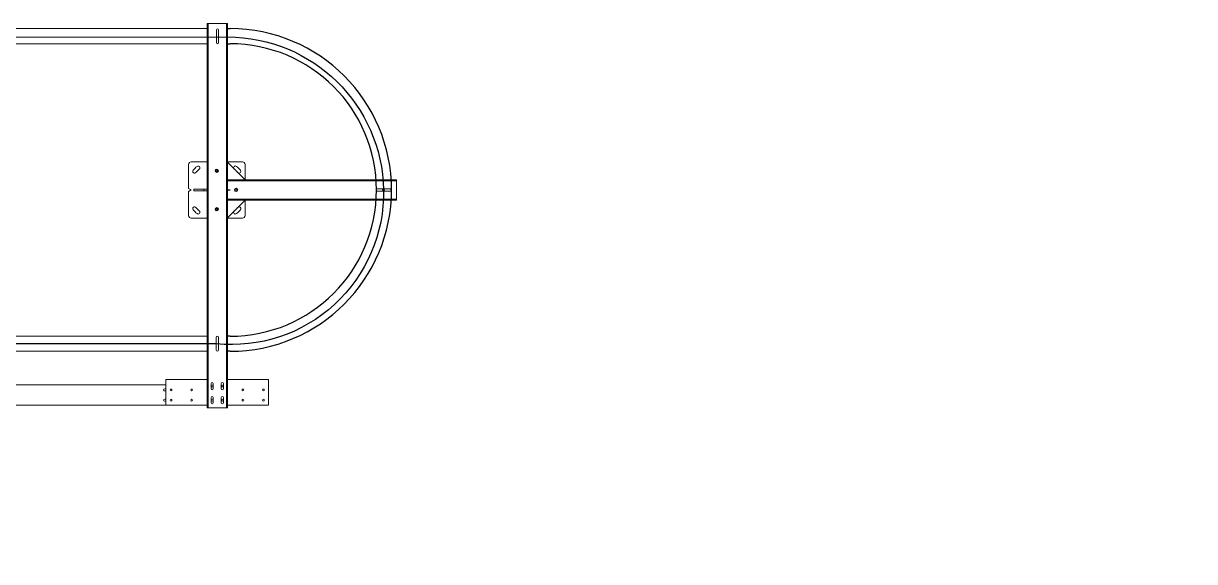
# Model space of a CAD drawing. Header units: inches. Extents: x -26985 to 86262, y -10753 to 149570.
# Drawn here: x 5289 to 9855, y 132833 to 134933 of the extents above; entities that cross this region are included whole.
import ezdxf

# ---------------------------------------------------------------- set-up
doc = ezdxf.new("R2010")
doc.units = ezdxf.units.IN
doc.header["$MEASUREMENT"] = 0
doc.linetypes.add('CENTER2', pattern=[1.125, 0.75, -0.125, 0.125, -0.125])
doc.layers.add('DUCT-回风中心线', color=5, linetype='CENTER2')

msp = doc.modelspace()

# ---------------------------------------------------------------- linework, layer by layer
at = {"color": 0, "linetype": 'Continuous', "lineweight": 0}
for p, q in [((6009.2, 134933.3), (6005.2, 134933.3)), ((6005.2, 134933.3), (6005.2, 133433.3)), ((6009.2, 134933.3), (6081.9, 134933.3)), ((6009.2, 133433.3), (6009.2, 134933.3)), ((6081.2, 134933.3), (6081.2, 133433.3)), ((6085.2, 134933.3), (6081.2, 134933.3)), ((6085.2, 133433.3), (6085.2, 134933.3)), ((3085.2, 134912.8), (6005.2, 134912.8)), ((6041.6, 134908.3), (6041.6, 134858.3)), ((6050.1, 134858.3), (6050.1, 134908.3)), ((3085.2, 134853.8), (6005.2, 134853.8)), ((5933.4, 134383.3), (5933.4, 134289.1)), ((6003.4, 134393.3), (5943.4, 134393.3)), ((6143.4, 134393.3), (6083.4, 134393.3)), ((6086.3, 134390.4), (6153.4, 134323.3)), ((6153.4, 134319.3), (6153.4, 134383.3)), ((6040.4, 134356.6), (6040.4, 134360)), ((6046.4, 134356.6), (6046.4, 134360)), ((5933.4, 134289.1), (5943.4, 134283.3)), ((5993.4, 134286.3), (5953.4, 134286.3)), ((5953.4, 134286.3), (5953.4, 134280.3)), ((6003.4, 134286.3), (5993.4, 134286.3)), ((5993.4, 134286.3), (5993.4, 134280.3)), ((6743.4, 134323.3), (6083.4, 134323.3)), ((6083.4, 134319.3), (6743.4, 134319.3)), ((6114.1, 134286.3), (6122.6, 134286.3)), ((6718.4, 134287.6), (6668.4, 134287.6)), ((6743.4, 134323.3), (6743.4, 134319.3)), ((6743.4, 134319.3), (6743.4, 134247.3)), ((5943.4, 134283.3), (5933.4, 134277.5)), ((5933.4, 134277.5), (5933.4, 134183.3)), ((5993.4, 134280.3), (5953.4, 134280.3)), ((6003.4, 134280.3), (5993.4, 134280.3)), ((6083.4, 134247.3), (6743.4, 134247.3)), ((6743.4, 134243.3), (6083.4, 134243.3)), ((6085.2, 134283.3), (6085.2, 134083.3)), ((6153.4, 134243.3), (6086.3, 134176.2)), ((6114.1, 134280.3), (6122.6, 134280.3)), ((6153.4, 134183.3), (6153.4, 134243.3)), ((6718.4, 134279.1), (6668.4, 134279.1)), ((6743.4, 134243.3), (6743.4, 134247.3)), ((6040.4, 134210), (6040.4, 134206.6)), ((6046.4, 134210), (6046.4, 134206.6)), ((5943.4, 134173.3), (6003.4, 134173.3)), ((6083.4, 134173.3), (6143.4, 134173.3)), ((3085.2, 133712.8), (6005.2, 133712.8)), ((6040.9, 133708.3), (6040.9, 133658.3)), ((6049.4, 133658.3), (6049.4, 133708.3)), ((3085.2, 133653.8), (6005.2, 133653.8)), ((3245.2, 133523.3), (5845.2, 133523.3)), ((5845.2, 133543.3), (6005.2, 133543.3)), ((5845.2, 133543.3), (5845.2, 133443.3)), ((6020.9, 133508.3), (6020.9, 133528.3)), ((6029.4, 133528.3), (6029.4, 133508.3)), ((6060.9, 133528.3), (6060.9, 133508.3)), ((6069.4, 133508.3), (6069.4, 133528.3)), ((6085.2, 133543.3), (6245.2, 133543.3)), ((6245.2, 133543.3), (6245.2, 133443.3)), ((5845.2, 133507.6), (5840.2, 133507.6)), ((5840.2, 133499.1), (5845.2, 133499.1)), ((5845.2, 133467.6), (5840.2, 133467.6)), ((6020.9, 133453.3), (6020.9, 133473.3)), ((6029.4, 133473.3), (6029.4, 133453.3)), ((6060.9, 133453.3), (6060.9, 133473.3)), ((6069.4, 133473.3), (6069.4, 133453.3)), ((4605.2, 133443.3), (5845.2, 133443.3)), ((5840.2, 133459.1), (5845.2, 133459.1)), ((6005.2, 133443.3), (5845.2, 133443.3)), ((6009.2, 133433.3), (6005.2, 133433.3)), ((6081.2, 133433.3), (6009.2, 133433.3)), ((6085.2, 133433.3), (6081.2, 133433.3)), ((6245.2, 133443.3), (6085.2, 133443.3))]:
    msp.add_line(p, q, dxfattribs=at)
for centre, radius in [((6043.4, 134358.3), 6.5), ((6118.4, 134283.3), 5.2), ((6693.4, 134283.3), 4), ((6043.4, 134208.3), 6.5), ((6025.2, 133518.3), 3.4), ((6065.2, 133518.3), 3.4), ((5865.2, 133503.3), 3.4), ((5865.2, 133463.3), 3.4), ((5945.2, 133503.3), 3.4), ((5945.2, 133463.3), 3.4), ((6025.2, 133463.3), 3.4), ((6065.2, 133463.3), 3.4)]:
    msp.add_circle(centre, radius, dxfattribs=at)
at = {"color": 0, "linetype": 'Continuous', "lineweight": 0, "extrusion": (1.48872e-34, 8.10423e-19, -1)}
for centre, radius in [((-6043.4, 134358.3), 3.45), ((-6043.4, 134208.3), 3.45), ((-6145.2, 133503.3), 3.4), ((-6145.2, 133463.3), 3.4), ((-6225.2, 133503.3), 3.4), ((-6225.2, 133463.3), 3.4)]:
    msp.add_circle(centre, radius, dxfattribs=at)
at = {"color": 0, "linetype": 'Continuous', "lineweight": 0, "extrusion": (4.58986e-33, 8.10423e-19, -1)}
msp.add_circle((-6118.4, 134283.3), 6.5, dxfattribs=at)
at = {"color": 0, "linetype": 'Continuous', "lineweight": 0}
for centre, radius, start, end in [((6045.9, 134908.3), 4.25, 0, 180), ((6045.9, 134858.3), 4.25, 180, 0), ((5943.4, 134383.3), 10, 90, 180), ((6143.4, 134383.3), 10, 0, 90), ((5956.7, 134356), 7, 140, 320), ((6043.4, 134283.3), 120.1, 130, 140), ((5970.7, 134370), 7, 310, 130), ((6116.1, 134370), 7, 50, 230), ((6043.4, 134283.3), 120.1, 40, 50), ((6130.1, 134356), 7, 220, 40), ((6668.4, 134283.3), 4.25, 90, 180.0004), ((6718.4, 134283.3), 4.25, 359.9996, 90), ((5956.7, 134210.6), 7, 40, 220), ((6043.4, 134283.3), 120.1, 220, 230), ((5970.7, 134196.6), 7, 230, 50), ((6116.1, 134196.6), 7, 130, 310), ((6043.4, 134283.3), 120.1, 310, 320), ((6130.1, 134210.6), 7, 320, 140), ((5943.4, 134183.3), 10, 180, 270), ((6143.4, 134183.3), 10, 270, 0), ((6045.2, 133708.3), 4.25, 0, 180), ((6045.2, 133658.3), 4.25, 180, 0), ((6065.2, 133528.3), 4.25, 0, 180), ((5840.2, 133503.3), 4.25, 90, 270), ((5840.2, 133463.3), 4.25, 90, 270), ((6065.2, 133508.3), 4.25, 180, 0)]:
    msp.add_arc(centre, radius, start, end, dxfattribs=at)
at = {"color": 0, "linetype": 'Continuous', "lineweight": 0, "extrusion": (-3.57304e-31, 8.10423e-19, -1)}
for start, end in [(40, 50), (220, 230)]:
    msp.add_arc((-6043.4, 134283.3), 106.1, start, end, dxfattribs=at)
at = {"color": 0, "linetype": 'Continuous', "lineweight": 0, "extrusion": (1.78481e-29, 8.10423e-19, -1)}
for start, end in [(130, 140), (310, 320)]:
    msp.add_arc((-6043.4, 134283.3), 106.1, start, end, dxfattribs=at)
at = {"color": 0, "linetype": 'Continuous', "lineweight": 0, "extrusion": (5.25757e-35, 8.10423e-19, -1)}
msp.add_arc((-6075.2, 134283.3), 10, 179.7923, 180, dxfattribs=at)
at = {"color": 0, "linetype": 'Continuous', "lineweight": 0, "extrusion": (-6.05463e-31, 8.10423e-19, -1)}
msp.add_arc((-6668.4, 134283.3), 4.25, 270, 0.0004, dxfattribs=at)
at = {"color": 0, "linetype": 'Continuous', "lineweight": 0, "extrusion": (-1.27763e-32, 8.10423e-19, -1)}
msp.add_arc((-6718.4, 134283.3), 4.25, 179.9996, 270, dxfattribs=at)
at = {"color": 0, "linetype": 'Continuous', "lineweight": 0, "extrusion": (1.48872e-34, 8.10423e-19, -1)}
for centre, radius, start, end in [((-6075.2, 134083.3), 10, 180, 180.2077), ((-6025.2, 133528.3), 4.25, 0, 180), ((-6025.2, 133508.3), 4.25, 180, 0), ((-6025.2, 133473.3), 4.25, 0, 180), ((-6065.2, 133473.3), 4.25, 0, 180), ((-6025.2, 133453.3), 4.25, 180, 0), ((-6065.2, 133453.3), 4.25, 180, 0)]:
    msp.add_arc(centre, radius, start, end, dxfattribs=at)
at = {"layer": 'Defpoints'}
for points in [[(72475.7, 97733.6), (577.2, 97733.6, -0.193227), (213.3, 97879.7, -0.235788), (68.3, 98284.1), (62.7, 131172.9, 0.195554), (-86.4, 131539.3, 0.210722), (-446.8, 131684.5), (-8628.9, 131682.2, -0.197226), (-8995.3, 131832.5, -0.209667), (-9138.8, 132192.9), (-9144.3, 134369.3, -0.199204), (-8993.4, 134735.7, -0.208632), (-8633, 134877.8), (6085.2, 134880.4, -0.408938), (6693.4, 134283.3, -0.449883), (6040.9, 133683.3, -0.152203)], [(6040.9, 133683.3), (-8023.1, 133683.3, 1), (-8023.1, 132473.3), (-126.9, 132488.3, -0.472852), (476, 131973.3), (467.2, 101585.4), (467.2, 101553.6, 0.189883), (610.7, 101189.2, 0.213662), (977.2, 101034.6), (72155.7, 101034.6, 0.202297)]]:
    msp.add_lwpolyline(points, format="xyb", dxfattribs=at)
at = {"layer": 'DUCT-回风中心线', "color": 0, "linetype": 'Continuous', "lineweight": -3}
for p, q in [((6085.2, 134912.8), (6095.2, 134912.8)), ((6085.2, 134853.8), (6095.2, 134853.8)), ((6085.2, 134283.3), (6095.2, 134283.3)), ((6095.2, 133712.8), (6085.2, 133712.9)), ((6095.2, 133653.8), (6085.2, 133653.8))]:
    msp.add_line(p, q, dxfattribs=at)
for radius in [629.5, 570.5]:
    msp.add_arc((6095.2, 134283.3), radius, 270, 90, dxfattribs=at)

doc.saveas('drawing.dxf')
